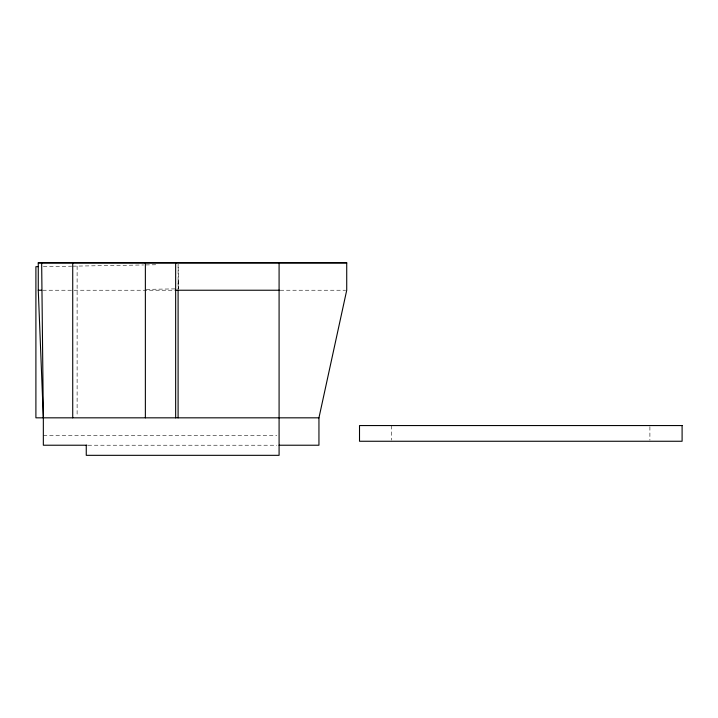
<?xml version="1.0" encoding="UTF-8"?>
<svg xmlns="http://www.w3.org/2000/svg" width="718" height="718" viewBox="0 0 718 718"><rect width="100%" height="100%" fill="white"/><g stroke="black" fill="none" stroke-linecap="round" stroke-linejoin="round"><path stroke-width="0.54" stroke-dasharray="3.59 2.69" d="M43.34 266.665L71.665 266.181M72.76 266.163L143.636 264.969M145.853 264.924L155.86 264.762M146.266 289.372L178.513 288.824L178.1 264.386L178.1 289.022M42.748 290.234L173.989 290.234M280.191 290.234L345.609 290.234M43.34 435.539L276.852 435.539M88.036 445.223L276.852 445.223M178.1 280.819L178.235 288.833M649.898 426.68L649.898 440.143M391.723 425.559L391.723 440.143M77.113 266.091L77.113 416.718"/><path stroke-width="1.08" d="M279.087 445.223L318.945 445.223L318.945 417.831L346.722 290.234L346.722 262.671L38.269 262.671L38.269 290.234L43.34 417.831L43.34 445.223L86.914 445.223M38.269 263.003L346.722 263.003M38.027 266.665L35.9 266.665L35.9 417.831L318.945 417.831M38.269 290.234L41.635 290.234M175.111 290.234L279.419 290.234M41.662 263.003L43.34 417.831M279.087 263.003L279.087 455.329L86.259 455.329L86.259 445.223M178.1 289.955L178.1 417.831M175.659 263.003L175.659 417.831M145.368 263.003L145.368 417.831M72.724 263.003L72.724 417.831M682.1 425.559L359.512 425.559L359.512 441.256L682.1 441.256L682.1 425.559"/></g></svg>
